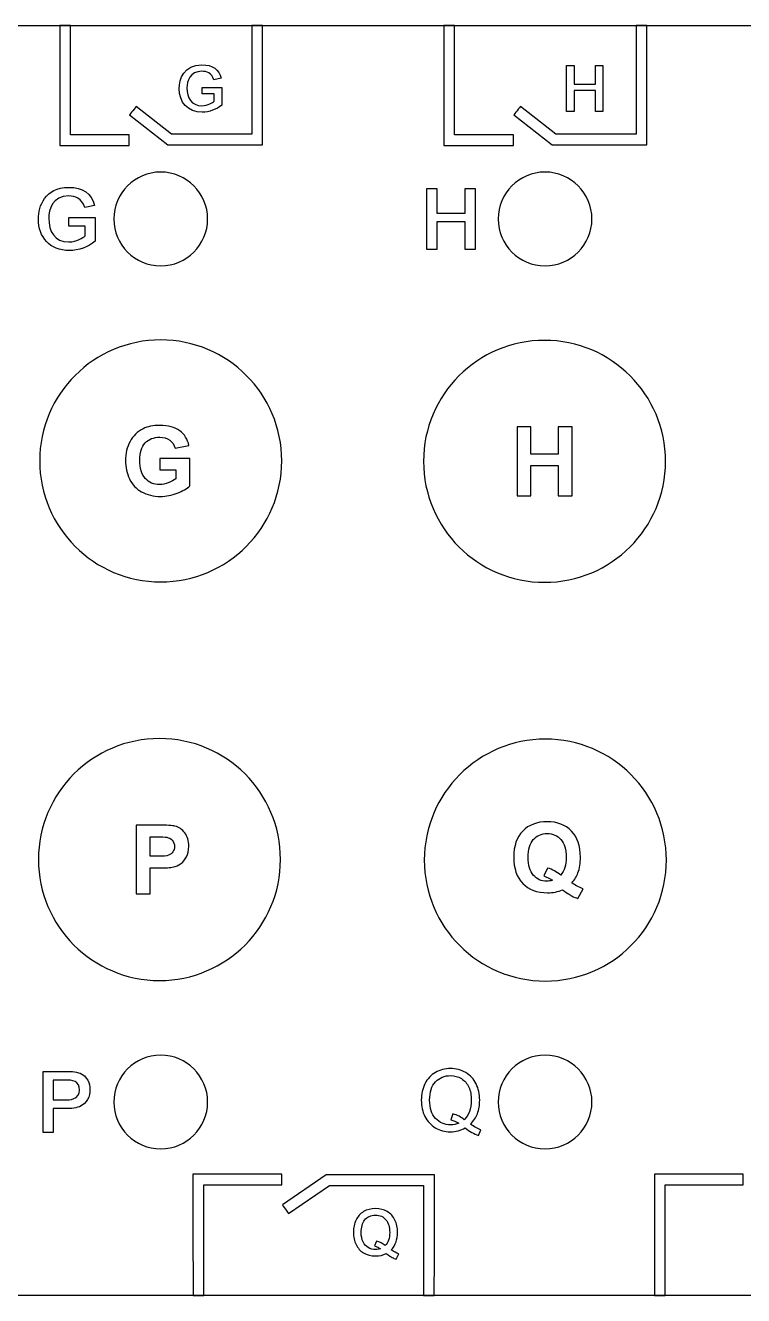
# Model space of a CAD drawing. Header units: millimetres. Extents: x 2151 to 5908, y -441 to 3322.
# Drawn here: x 3109.34 to 3133.07, y 3216.45 to 3258.45 of the extents above; entities that cross this region are included whole.
import ezdxf

# ---------------------------------------------------------------- set-up
doc = ezdxf.new("R2010")
doc.units = ezdxf.units.MM
doc.layers.add('Beschriftung', color=7, linetype='Continuous')
doc.layers.add('Gehäuse', color=7, linetype='Continuous')

# ---------------------------------------------------------------- blocks, each defined once
blk = doc.blocks.new('Gehäuse_12_TE1')
at = {"layer": 'Gehäuse'}
blk.add_lwpolyline([(2.5, 66.5), (213.5, 66.5), (213.5, 24.5), (2.5, 24.5)], close=True, dxfattribs=at)
blk = doc.blocks.new('AKS-2416.03')
at = {"layer": 'Beschriftung'}
for points, knots in [([(91.961, 66.5), (91.961, 66.5), (92.314, 66.5), (92.314, 66.5), (92.314, 66.5), (92.314, 66.5), (92.314, 62.8807), (92.314, 62.8807), (92.314, 62.8807), (92.314, 62.8807), (94.2601, 62.8807), (94.2601, 62.8807), (94.2601, 62.8807), (94.2601, 62.8807), (94.2601, 62.5279), (94.2601, 62.5279), (94.2601, 62.5279), (94.2601, 62.5279), (91.961, 62.5279), (91.961, 62.5279), (91.961, 62.5279), (91.961, 62.5279), (91.961, 66.5), (91.961, 66.5)], [0, 0, 0, 0, 0.1428571, 0.1428571, 0.1428571, 0.1428572, 0.2857143, 0.2857143, 0.2857143, 0.2857143, 0.4285714, 0.4285714, 0.4285714, 0.4285714, 0.5714286, 0.5714286, 0.5714286, 0.5714286, 0.7142857, 0.7142857, 0.7142857, 0.7142857, 1, 1, 1, 1]), ([(98.311, 66.5), (98.311, 66.5), (98.664, 66.5), (98.664, 66.5), (98.664, 66.5), (98.664, 66.5), (98.664, 62.5463), (98.664, 62.5463), (98.664, 62.5463), (98.664, 62.5463), (95.5363, 62.5463), (95.5363, 62.5463), (95.5363, 62.5463), (95.5363, 62.5463), (94.2689, 63.541), (94.2689, 63.541), (94.2689, 63.541), (94.2689, 63.541), (94.4867, 63.818), (94.4867, 63.818), (94.4867, 63.818), (94.4867, 63.818), (95.6575, 62.8991), (95.6575, 62.8991), (95.6575, 62.8991), (95.6575, 62.8991), (98.311, 62.8991), (98.311, 62.8991), (98.311, 62.8991), (98.311, 62.8991), (98.311, 66.5), (98.311, 66.5)], [0, 0, 0, 0, 0.1111111, 0.1111111, 0.1111111, 0.1111111, 0.2222222, 0.2222222, 0.2222222, 0.2222222, 0.3333333, 0.3333333, 0.3333333, 0.3333333, 0.4444444, 0.4444444, 0.4444444, 0.4444445, 0.5555556, 0.5555556, 0.5555556, 0.5555556, 0.6666667, 0.6666667, 0.6666667, 0.6666667, 0.7777778, 0.7777778, 0.7777778, 0.7777778, 1, 1, 1, 1]), ([(104.6602, 66.5), (104.6602, 66.5), (105.0132, 66.5), (105.0132, 66.5), (105.0132, 66.5), (105.0132, 66.5), (105.0132, 62.8807), (105.0132, 62.8807), (105.0132, 62.8807), (105.0132, 62.8807), (106.9593, 62.8807), (106.9593, 62.8807), (106.9593, 62.8807), (106.9593, 62.8807), (106.9593, 62.5279), (106.9593, 62.5279), (106.9593, 62.5279), (106.9593, 62.5279), (104.6602, 62.5279), (104.6602, 62.5279), (104.6602, 62.5279), (104.6602, 62.5279), (104.6602, 66.5), (104.6602, 66.5)], [0, 0, 0, 0, 0.1428571, 0.1428571, 0.1428571, 0.1428572, 0.2857143, 0.2857143, 0.2857143, 0.2857143, 0.4285714, 0.4285714, 0.4285714, 0.4285714, 0.5714286, 0.5714286, 0.5714286, 0.5714286, 0.7142857, 0.7142857, 0.7142857, 0.7142857, 1, 1, 1, 1]), ([(111.0102, 66.5), (111.0102, 66.5), (111.3632, 66.5), (111.3632, 66.5), (111.3632, 66.5), (111.3632, 66.5), (111.3632, 62.5463), (111.3632, 62.5463), (111.3632, 62.5463), (111.3632, 62.5463), (108.2355, 62.5463), (108.2355, 62.5463), (108.2355, 62.5463), (108.2355, 62.5463), (106.9681, 63.541), (106.9681, 63.541), (106.9681, 63.541), (106.9681, 63.541), (107.1859, 63.818), (107.1859, 63.818), (107.1859, 63.818), (107.1859, 63.818), (108.3567, 62.8991), (108.3567, 62.8991), (108.3567, 62.8991), (108.3567, 62.8991), (111.0102, 62.8991), (111.0102, 62.8991), (111.0102, 62.8991), (111.0102, 62.8991), (111.0102, 66.5), (111.0102, 66.5)], [0, 0, 0, 0, 0.1111111, 0.1111111, 0.1111111, 0.1111111, 0.2222222, 0.2222222, 0.2222222, 0.2222222, 0.3333333, 0.3333333, 0.3333333, 0.3333333, 0.4444444, 0.4444444, 0.4444444, 0.4444445, 0.5555556, 0.5555556, 0.5555556, 0.5555556, 0.6666667, 0.6666667, 0.6666667, 0.6666667, 0.7777778, 0.7777778, 0.7777778, 0.7777778, 1, 1, 1, 1]), ([(96.6653, 64.2323), (96.6653, 64.2323), (97.0654, 64.2323), (97.0654, 64.2323), (97.0654, 64.2323), (97.0654, 64.2323), (97.0654, 63.9931), (97.0654, 63.9931), (97.0654, 63.9931), (97.0209, 63.9465), (96.8579, 63.8449), (96.6611, 63.8449), (96.6611, 63.8449), (96.3034, 63.8449), (96.1637, 64.1074), (96.1637, 64.4355), (96.1637, 64.4355), (96.1637, 64.6451), (96.2547, 64.9837), (96.659, 64.9837), (96.659, 64.9837), (96.805, 64.9837), (96.9892, 64.9329), (97.0548, 64.698), (97.0548, 64.698), (97.0548, 64.698), (97.294, 64.7509), (97.294, 64.7509), (97.294, 64.7509), (97.2241, 65.0493), (97.0104, 65.1975), (96.659, 65.1975), (96.659, 65.1975), (96.0684, 65.1975), (95.9076, 64.7318), (95.9076, 64.4122), (95.9076, 64.4122), (95.9076, 63.9614), (96.1912, 63.6308), (96.6717, 63.6308), (96.6717, 63.6308), (96.9066, 63.6308), (97.1352, 63.7158), (97.3152, 63.8661), (97.3152, 63.8661), (97.3152, 63.8661), (97.3152, 64.4461), (97.3152, 64.4461), (97.3152, 64.4461), (97.3152, 64.4461), (96.6653, 64.4461), (96.6653, 64.4461), (96.6653, 64.4461), (96.6653, 64.4461), (96.6653, 64.2323), (96.6653, 64.2323)], [0, 0, 0, 0, 0.0666667, 0.0666667, 0.0666667, 0.0666667, 0.1333333, 0.1333333, 0.1333333, 0.1333333, 0.2, 0.2, 0.2, 0.2, 0.2666667, 0.2666667, 0.2666667, 0.2666667, 0.3333333, 0.3333333, 0.3333333, 0.3333333, 0.4, 0.4, 0.4, 0.4, 0.4666667, 0.4666667, 0.4666667, 0.4666667, 0.5333333, 0.5333333, 0.5333333, 0.5333333, 0.6, 0.6, 0.6, 0.6, 0.6666667, 0.6666667, 0.6666667, 0.6666667, 0.7333333, 0.7333333, 0.7333333, 0.7333333, 0.8, 0.8, 0.8, 0.8, 0.8666667, 0.8666667, 0.8666667, 0.8666667, 1, 1, 1, 1]), ([(108.7124, 63.6564), (108.7124, 63.6564), (108.9621, 63.6564), (108.9621, 63.6564), (108.9621, 63.6564), (108.9621, 63.6564), (108.9621, 64.3464), (108.9621, 64.3464), (108.9621, 64.3464), (108.9621, 64.3464), (109.6628, 64.3464), (109.6628, 64.3464), (109.6628, 64.3464), (109.6628, 64.3464), (109.6628, 63.6564), (109.6628, 63.6564), (109.6628, 63.6564), (109.6628, 63.6564), (109.9125, 63.6564), (109.9125, 63.6564), (109.9125, 63.6564), (109.9125, 63.6564), (109.9125, 65.1719), (109.9125, 65.1719), (109.9125, 65.1719), (109.9125, 65.1719), (109.6628, 65.1719), (109.6628, 65.1719), (109.6628, 65.1719), (109.6628, 65.1719), (109.6628, 64.5602), (109.6628, 64.5602), (109.6628, 64.5602), (109.6628, 64.5602), (108.9621, 64.5602), (108.9621, 64.5602), (108.9621, 64.5602), (108.9621, 64.5602), (108.9621, 65.1719), (108.9621, 65.1719), (108.9621, 65.1719), (108.9621, 65.1719), (108.7124, 65.1719), (108.7124, 65.1719), (108.7124, 65.1719), (108.7124, 65.1719), (108.7124, 63.6564), (108.7124, 63.6564)], [0, 0, 0, 0, 0.0769231, 0.0769231, 0.0769231, 0.0769231, 0.1538462, 0.1538462, 0.1538462, 0.1538462, 0.2307692, 0.2307692, 0.2307692, 0.2307692, 0.3076923, 0.3076923, 0.3076923, 0.3076923, 0.3846154, 0.3846154, 0.3846154, 0.3846154, 0.4615385, 0.4615385, 0.4615385, 0.4615385, 0.5384615, 0.5384615, 0.5384615, 0.5384615, 0.6153846, 0.6153846, 0.6153846, 0.6153846, 0.6923077, 0.6923077, 0.6923077, 0.6923077, 0.7692308, 0.7692308, 0.7692308, 0.7692308, 0.8461538, 0.8461538, 0.8461538, 0.8461539, 1, 1, 1, 1]), ([(95.299, 61.6505), (96.1548, 61.6505), (96.849, 60.9564), (96.849, 60.1005), (96.849, 60.1005), (96.849, 59.2446), (96.1548, 58.5505), (95.299, 58.5505), (95.299, 58.5505), (94.4432, 58.5505), (93.749, 59.2446), (93.749, 60.1005), (93.749, 60.1005), (93.749, 60.9564), (94.4432, 61.6505), (95.299, 61.6505)], [0, 0, 0, 0, 0.2, 0.2, 0.2, 0.2, 0.4, 0.4, 0.4, 0.4, 0.6, 0.6, 0.6, 0.6, 1, 1, 1, 1]), ([(108, 61.6505), (108.8558, 61.6505), (109.55, 60.9564), (109.55, 60.1005), (109.55, 60.1005), (109.55, 59.2446), (108.8558, 58.5505), (108, 58.5505), (108, 58.5505), (107.1442, 58.5505), (106.45, 59.2446), (106.45, 60.1005), (106.45, 60.1005), (106.45, 60.9564), (107.1442, 61.6505), (108, 61.6505)], [0, 0, 0, 0, 0.2, 0.2, 0.2, 0.2, 0.4, 0.4, 0.4, 0.4, 0.6, 0.6, 0.6, 0.6, 1, 1, 1, 1]), ([(92.267, 59.858), (92.267, 59.858), (92.8004, 59.858), (92.8004, 59.858), (92.8004, 59.858), (92.8004, 59.858), (92.8004, 59.5391), (92.8004, 59.5391), (92.8004, 59.5391), (92.7411, 59.477), (92.5238, 59.3415), (92.2613, 59.3415), (92.2613, 59.3415), (91.7844, 59.3415), (91.5981, 59.6915), (91.5981, 60.1289), (91.5981, 60.1289), (91.5981, 60.4083), (91.7195, 60.8599), (92.2585, 60.8599), (92.2585, 60.8599), (92.4532, 60.8599), (92.6988, 60.7922), (92.7863, 60.4789), (92.7863, 60.4789), (92.7863, 60.4789), (93.1052, 60.5494), (93.1052, 60.5494), (93.1052, 60.5494), (93.012, 60.9474), (92.727, 61.1449), (92.2585, 61.1449), (92.2585, 61.1449), (91.4711, 61.1449), (91.2566, 60.524), (91.2566, 60.0979), (91.2566, 60.0979), (91.2566, 59.4968), (91.6348, 59.056), (92.2754, 59.056), (92.2754, 59.056), (92.5887, 59.056), (92.8935, 59.1694), (93.1334, 59.3698), (93.1334, 59.3698), (93.1334, 59.3698), (93.1334, 60.1431), (93.1334, 60.1431), (93.1334, 60.1431), (93.1334, 60.1431), (92.267, 60.1431), (92.267, 60.1431), (92.267, 60.1431), (92.267, 60.1431), (92.267, 59.858), (92.267, 59.858)], [0, 0, 0, 0, 0.0666667, 0.0666667, 0.0666667, 0.0666667, 0.1333333, 0.1333333, 0.1333333, 0.1333333, 0.2, 0.2, 0.2, 0.2, 0.2666667, 0.2666667, 0.2666667, 0.2666667, 0.3333333, 0.3333333, 0.3333333, 0.3333333, 0.4, 0.4, 0.4, 0.4, 0.4666667, 0.4666667, 0.4666667, 0.4666667, 0.5333333, 0.5333333, 0.5333333, 0.5333333, 0.6, 0.6, 0.6, 0.6, 0.6666667, 0.6666667, 0.6666667, 0.6666667, 0.7333333, 0.7333333, 0.7333333, 0.7333333, 0.8, 0.8, 0.8, 0.8, 0.8666667, 0.8666667, 0.8666667, 0.8666667, 1, 1, 1, 1]), ([(104.0949, 59.0901), (104.0949, 59.0901), (104.4279, 59.0901), (104.4279, 59.0901), (104.4279, 59.0901), (104.4279, 59.0901), (104.4279, 60.0101), (104.4279, 60.0101), (104.4279, 60.0101), (104.4279, 60.0101), (105.3621, 60.0101), (105.3621, 60.0101), (105.3621, 60.0101), (105.3621, 60.0101), (105.3621, 59.0901), (105.3621, 59.0901), (105.3621, 59.0901), (105.3621, 59.0901), (105.6951, 59.0901), (105.6951, 59.0901), (105.6951, 59.0901), (105.6951, 59.0901), (105.6951, 61.1108), (105.6951, 61.1108), (105.6951, 61.1108), (105.6951, 61.1108), (105.3621, 61.1108), (105.3621, 61.1108), (105.3621, 61.1108), (105.3621, 61.1108), (105.3621, 60.2951), (105.3621, 60.2951), (105.3621, 60.2951), (105.3621, 60.2951), (104.4279, 60.2951), (104.4279, 60.2951), (104.4279, 60.2951), (104.4279, 60.2951), (104.4279, 61.1108), (104.4279, 61.1108), (104.4279, 61.1108), (104.4279, 61.1108), (104.0949, 61.1108), (104.0949, 61.1108), (104.0949, 61.1108), (104.0949, 61.1108), (104.0949, 59.0901), (104.0949, 59.0901)], [0, 0, 0, 0, 0.0769231, 0.0769231, 0.0769231, 0.0769231, 0.1538462, 0.1538462, 0.1538462, 0.1538462, 0.2307692, 0.2307692, 0.2307692, 0.2307692, 0.3076923, 0.3076923, 0.3076923, 0.3076923, 0.3846154, 0.3846154, 0.3846154, 0.3846154, 0.4615385, 0.4615385, 0.4615385, 0.4615385, 0.5384615, 0.5384615, 0.5384615, 0.5384615, 0.6153846, 0.6153846, 0.6153846, 0.6153846, 0.6923077, 0.6923077, 0.6923077, 0.6923077, 0.7692308, 0.7692308, 0.7692308, 0.7692308, 0.8461538, 0.8461538, 0.8461538, 0.8461539, 1, 1, 1, 1]), ([(95.2989, 56.1006), (97.5078, 56.1006), (99.299, 54.3093), (99.299, 52.1007), (99.299, 52.1007), (99.299, 49.8919), (97.5078, 48.1006), (95.2989, 48.1006), (95.2989, 48.1006), (93.0902, 48.1006), (91.299, 49.8919), (91.299, 52.1007), (91.299, 52.1007), (91.299, 54.3093), (93.0902, 56.1006), (95.2989, 56.1006)], [0, 0, 0, 0, 0.2, 0.2, 0.2, 0.2, 0.4, 0.4, 0.4, 0.4, 0.6, 0.6, 0.6, 0.6, 1, 1, 1, 1]), ([(107.9843, 56.0854), (110.1932, 56.0854), (111.9844, 54.2941), (111.9844, 52.0855), (111.9844, 52.0855), (111.9844, 49.8767), (110.1932, 48.0854), (107.9843, 48.0854), (107.9843, 48.0854), (105.7756, 48.0854), (103.9844, 49.8767), (103.9844, 52.0855), (103.9844, 52.0855), (103.9844, 54.2941), (105.7756, 56.0854), (107.9843, 56.0854)], [0, 0, 0, 0, 0.2, 0.2, 0.2, 0.2, 0.4, 0.4, 0.4, 0.4, 0.6, 0.6, 0.6, 0.6, 1, 1, 1, 1]), ([(95.2724, 51.7998), (95.2724, 51.7998), (95.2724, 52.1829), (95.2724, 52.1829), (95.2724, 52.1829), (95.2724, 52.1829), (96.2614, 52.1829), (96.2614, 52.1829), (96.2614, 52.1829), (96.2614, 52.1829), (96.2614, 51.2775), (96.2614, 51.2775), (96.2614, 51.2775), (96.1651, 51.1843), (96.026, 51.1023), (95.8434, 51.0314), (95.8434, 51.0314), (95.6608, 50.961), (95.4762, 50.9256), (95.2894, 50.9256), (95.2894, 50.9256), (95.0518, 50.9256), (94.8443, 50.9753), (94.6676, 51.0748), (94.6676, 51.0748), (94.4908, 51.1748), (94.358, 51.3172), (94.2691, 51.5029), (94.2691, 51.5029), (94.1802, 51.6886), (94.1358, 51.8902), (94.1358, 52.1083), (94.1358, 52.1083), (94.1358, 52.3448), (94.1855, 52.5554), (94.2845, 52.7396), (94.2845, 52.7396), (94.384, 52.9232), (94.5289, 53.0645), (94.7205, 53.1624), (94.7205, 53.1624), (94.866, 53.238), (95.0475, 53.2756), (95.2645, 53.2756), (95.2645, 53.2756), (95.5465, 53.2756), (95.7672, 53.2163), (95.9254, 53.0983), (95.9254, 53.0983), (96.0842, 52.9798), (96.1863, 52.8163), (96.2318, 52.6073), (96.2318, 52.6073), (96.2318, 52.6073), (95.7762, 52.5221), (95.7762, 52.5221), (95.7762, 52.5221), (95.7439, 52.6337), (95.6836, 52.7221), (95.5952, 52.7867), (95.5952, 52.7867), (95.5068, 52.8512), (95.3968, 52.8835), (95.2645, 52.8835), (95.2645, 52.8835), (95.0639, 52.8835), (94.9047, 52.82), (94.7861, 52.693), (94.7861, 52.693), (94.6676, 52.5655), (94.6088, 52.3771), (94.6088, 52.1268), (94.6088, 52.1268), (94.6088, 51.8574), (94.6686, 51.6548), (94.7888, 51.5198), (94.7888, 51.5198), (94.9084, 51.3849), (95.0655, 51.3177), (95.2597, 51.3177), (95.2597, 51.3177), (95.356, 51.3177), (95.4523, 51.3367), (95.5492, 51.3743), (95.5492, 51.3743), (95.6455, 51.4119), (95.7286, 51.4579), (95.7979, 51.5114), (95.7979, 51.5114), (95.7979, 51.5114), (95.7979, 51.7998), (95.7979, 51.7998), (95.7979, 51.7998), (95.7979, 51.7998), (95.2724, 51.7998), (95.2724, 51.7998)], [0, 0, 0, 0, 0.04, 0.04, 0.04, 0.04, 0.08, 0.08, 0.08, 0.08, 0.12, 0.12, 0.12, 0.12, 0.16, 0.16, 0.16, 0.16, 0.2, 0.2, 0.2, 0.2, 0.24, 0.24, 0.24, 0.24, 0.28, 0.28, 0.28, 0.28, 0.32, 0.32, 0.32, 0.32, 0.36, 0.36, 0.36, 0.36, 0.4, 0.4, 0.4, 0.4, 0.44, 0.44, 0.44, 0.44, 0.48, 0.48, 0.48, 0.48, 0.52, 0.52, 0.52, 0.52, 0.56, 0.56, 0.56, 0.56, 0.6, 0.6, 0.6, 0.6, 0.64, 0.64, 0.64, 0.64, 0.68, 0.68, 0.68, 0.68, 0.72, 0.72, 0.72, 0.72, 0.76, 0.76, 0.76, 0.76, 0.8, 0.8, 0.8, 0.8, 0.84, 0.84, 0.84, 0.84, 0.88, 0.88, 0.88, 0.88, 0.92, 0.92, 0.92, 0.92, 1, 1, 1, 1]), ([(107.0758, 50.949), (107.0758, 50.949), (107.0758, 53.2218), (107.0758, 53.2218), (107.0758, 53.2218), (107.0758, 53.2218), (107.5351, 53.2218), (107.5351, 53.2218), (107.5351, 53.2218), (107.5351, 53.2218), (107.5351, 52.3275), (107.5351, 52.3275), (107.5351, 52.3275), (107.5351, 52.3275), (108.4342, 52.3275), (108.4342, 52.3275), (108.4342, 52.3275), (108.4342, 52.3275), (108.4342, 53.2218), (108.4342, 53.2218), (108.4342, 53.2218), (108.4342, 53.2218), (108.893, 53.2218), (108.893, 53.2218), (108.893, 53.2218), (108.893, 53.2218), (108.893, 50.949), (108.893, 50.949), (108.893, 50.949), (108.893, 50.949), (108.4342, 50.949), (108.4342, 50.949), (108.4342, 50.949), (108.4342, 50.949), (108.4342, 51.9428), (108.4342, 51.9428), (108.4342, 51.9428), (108.4342, 51.9428), (107.5351, 51.9428), (107.5351, 51.9428), (107.5351, 51.9428), (107.5351, 51.9428), (107.5351, 50.949), (107.5351, 50.949), (107.5351, 50.949), (107.5351, 50.949), (107.0758, 50.949), (107.0758, 50.949)], [0, 0, 0, 0, 0.0769231, 0.0769231, 0.0769231, 0.0769231, 0.1538462, 0.1538462, 0.1538462, 0.1538462, 0.2307692, 0.2307692, 0.2307692, 0.2307692, 0.3076923, 0.3076923, 0.3076923, 0.3076923, 0.3846154, 0.3846154, 0.3846154, 0.3846154, 0.4615385, 0.4615385, 0.4615385, 0.4615385, 0.5384615, 0.5384615, 0.5384615, 0.5384615, 0.6153846, 0.6153846, 0.6153846, 0.6153846, 0.6923077, 0.6923077, 0.6923077, 0.6923077, 0.7692308, 0.7692308, 0.7692308, 0.7692308, 0.8461538, 0.8461538, 0.8461538, 0.8461539, 1, 1, 1, 1]), ([(95.2567, 34.9193), (93.0478, 34.9193), (91.2566, 36.7106), (91.2566, 38.9192), (91.2566, 38.9192), (91.2566, 41.128), (93.0478, 42.9193), (95.2567, 42.9193), (95.2567, 42.9193), (97.4654, 42.9193), (99.2566, 41.128), (99.2566, 38.9192), (99.2566, 38.9192), (99.2566, 36.7106), (97.4654, 34.9193), (95.2567, 34.9193)], [0, 0, 0, 0, 0.2, 0.2, 0.2, 0.2, 0.4, 0.4, 0.4, 0.4, 0.6, 0.6, 0.6, 0.6, 1, 1, 1, 1]), ([(108.0107, 34.9005), (105.8018, 34.9005), (104.0106, 36.6918), (104.0106, 38.9004), (104.0106, 38.9004), (104.0106, 41.1092), (105.8018, 42.9005), (108.0107, 42.9005), (108.0107, 42.9005), (110.2194, 42.9005), (112.0106, 41.1092), (112.0106, 38.9004), (112.0106, 38.9004), (112.0106, 36.6918), (110.2194, 34.9005), (108.0107, 34.9005)], [0, 0, 0, 0, 0.2, 0.2, 0.2, 0.2, 0.4, 0.4, 0.4, 0.4, 0.6, 0.6, 0.6, 0.6, 1, 1, 1, 1]), ([(94.4857, 37.7829), (94.4857, 37.7829), (94.4857, 40.0557), (94.4857, 40.0557), (94.4857, 40.0557), (94.4857, 40.0557), (95.2218, 40.0557), (95.2218, 40.0557), (95.2218, 40.0557), (95.5007, 40.0557), (95.6827, 40.044), (95.7674, 40.0213), (95.7674, 40.0213), (95.8976, 39.9874), (96.0071, 39.9133), (96.0949, 39.799), (96.0949, 39.799), (96.1828, 39.6847), (96.2267, 39.5371), (96.2267, 39.3566), (96.2267, 39.3566), (96.2267, 39.2169), (96.2013, 39.0995), (96.1505, 39.0047), (96.1505, 39.0047), (96.0997, 38.9095), (96.0357, 38.8349), (95.9574, 38.7804), (95.9574, 38.7804), (95.8796, 38.7264), (95.8002, 38.6904), (95.7198, 38.673), (95.7198, 38.673), (95.6102, 38.6513), (95.4515, 38.6402), (95.2435, 38.6402), (95.2435, 38.6402), (95.2435, 38.6402), (94.9445, 38.6402), (94.9445, 38.6402), (94.9445, 38.6402), (94.9445, 38.6402), (94.9445, 37.7829), (94.9445, 37.7829), (94.9445, 37.7829), (94.9445, 37.7829), (94.4857, 37.7829), (94.4857, 37.7829)], [0, 0, 0, 0, 0.0769231, 0.0769231, 0.0769231, 0.0769231, 0.1538462, 0.1538462, 0.1538462, 0.1538462, 0.2307692, 0.2307692, 0.2307692, 0.2307692, 0.3076923, 0.3076923, 0.3076923, 0.3076923, 0.3846154, 0.3846154, 0.3846154, 0.3846154, 0.4615385, 0.4615385, 0.4615385, 0.4615385, 0.5384615, 0.5384615, 0.5384615, 0.5384615, 0.6153846, 0.6153846, 0.6153846, 0.6153846, 0.6923077, 0.6923077, 0.6923077, 0.6923077, 0.7692308, 0.7692308, 0.7692308, 0.7692308, 0.8461538, 0.8461538, 0.8461538, 0.8461539, 1, 1, 1, 1]), ([(108.8883, 38.1472), (109.0005, 38.0668), (109.1232, 38.0022), (109.2555, 37.9551), (109.2555, 37.9551), (109.2555, 37.9551), (109.0867, 37.6307), (109.0867, 37.6307), (109.0867, 37.6307), (109.0174, 37.6514), (108.9497, 37.6799), (108.8835, 37.7159), (108.8835, 37.7159), (108.8687, 37.7233), (108.7671, 37.7905), (108.5782, 37.9175), (108.5782, 37.9175), (108.429, 37.8524), (108.2644, 37.8202), (108.0834, 37.8202), (108.0834, 37.8202), (107.7342, 37.8202), (107.4606, 37.9228), (107.2627, 38.1287), (107.2627, 38.1287), (107.0648, 38.334), (106.9658, 38.6229), (106.9658, 38.9949), (106.9658, 38.9949), (106.9658, 39.3664), (107.0648, 39.6548), (107.2632, 39.8612), (107.2632, 39.8612), (107.4616, 40.067), (107.731, 40.1702), (108.0712, 40.1702), (108.0712, 40.1702), (108.4078, 40.1702), (108.675, 40.067), (108.8724, 39.8612), (108.8724, 39.8612), (109.0698, 39.6548), (109.1687, 39.3664), (109.1687, 38.9949), (109.1687, 38.9949), (109.1687, 38.7986), (109.1412, 38.6261), (109.0867, 38.4774), (109.0867, 38.4774), (109.0449, 38.3636), (108.9788, 38.2536), (108.8883, 38.1472)], [0, 0, 0, 0, 0.0714286, 0.0714286, 0.0714286, 0.0714286, 0.1428571, 0.1428571, 0.1428571, 0.1428572, 0.2142857, 0.2142857, 0.2142857, 0.2142857, 0.2857143, 0.2857143, 0.2857143, 0.2857143, 0.3571429, 0.3571429, 0.3571429, 0.3571429, 0.4285714, 0.4285714, 0.4285714, 0.4285714, 0.5, 0.5, 0.5, 0.5, 0.5714286, 0.5714286, 0.5714286, 0.5714286, 0.6428571, 0.6428571, 0.6428571, 0.6428572, 0.7142857, 0.7142857, 0.7142857, 0.7142857, 0.7857143, 0.7857143, 0.7857143, 0.7857143, 0.8571429, 0.8571429, 0.8571429, 0.8571429, 1, 1, 1, 1]), ([(94.9445, 39.671), (94.9445, 39.671), (94.9445, 39.0264), (94.9445, 39.0264), (94.9445, 39.0264), (94.9445, 39.0264), (95.1954, 39.0264), (95.1954, 39.0264), (95.1954, 39.0264), (95.3763, 39.0264), (95.4975, 39.0381), (95.5584, 39.0619), (95.5584, 39.0619), (95.6192, 39.0857), (95.6668, 39.1228), (95.7018, 39.1736), (95.7018, 39.1736), (95.7362, 39.2244), (95.7536, 39.2831), (95.7536, 39.3503), (95.7536, 39.3503), (95.7536, 39.4328), (95.7293, 39.5011), (95.6806, 39.5551), (95.6806, 39.5551), (95.6325, 39.6085), (95.5705, 39.6424), (95.4965, 39.6556), (95.4965, 39.6556), (95.4414, 39.6662), (95.3314, 39.671), (95.1663, 39.671), (95.1663, 39.671), (95.1663, 39.671), (94.9445, 39.671), (94.9445, 39.671)], [0, 0, 0, 0, 0.1, 0.1, 0.1, 0.1, 0.2, 0.2, 0.2, 0.2, 0.3, 0.3, 0.3, 0.3, 0.4, 0.4, 0.4, 0.4, 0.5, 0.5, 0.5, 0.5, 0.6, 0.6, 0.6, 0.6, 0.7, 0.7, 0.7, 0.7, 0.8, 0.8, 0.8, 0.8, 1, 1, 1, 1]), ([(108.5189, 38.406), (108.5782, 38.4753), (108.6221, 38.5589), (108.6517, 38.6573), (108.6517, 38.6573), (108.6808, 38.7552), (108.6957, 38.8679), (108.6957, 38.9949), (108.6957, 38.9949), (108.6957, 39.2579), (108.638, 39.4537), (108.5221, 39.5834), (108.5221, 39.5834), (108.4062, 39.713), (108.2549, 39.7781), (108.0681, 39.7781), (108.0681, 39.7781), (107.8807, 39.7781), (107.7294, 39.713), (107.613, 39.5828), (107.613, 39.5828), (107.4966, 39.4527), (107.4384, 39.2569), (107.4384, 38.9949), (107.4384, 38.9949), (107.4384, 38.7298), (107.4966, 38.5308), (107.613, 38.3991), (107.613, 38.3991), (107.7294, 38.2673), (107.876, 38.2012), (108.0538, 38.2012), (108.0538, 38.2012), (108.1199, 38.2012), (108.1829, 38.2123), (108.2416, 38.234), (108.2416, 38.234), (108.1485, 38.2948), (108.0538, 38.3425), (107.958, 38.3769), (107.958, 38.3769), (107.958, 38.3769), (108.0866, 38.6388), (108.0866, 38.6388), (108.0866, 38.6388), (108.2374, 38.5869), (108.3819, 38.5097), (108.5189, 38.406)], [0, 0, 0, 0, 0.0769231, 0.0769231, 0.0769231, 0.0769231, 0.1538462, 0.1538462, 0.1538462, 0.1538462, 0.2307692, 0.2307692, 0.2307692, 0.2307692, 0.3076923, 0.3076923, 0.3076923, 0.3076923, 0.3846154, 0.3846154, 0.3846154, 0.3846154, 0.4615385, 0.4615385, 0.4615385, 0.4615385, 0.5384615, 0.5384615, 0.5384615, 0.5384615, 0.6153846, 0.6153846, 0.6153846, 0.6153846, 0.6923077, 0.6923077, 0.6923077, 0.6923077, 0.7692308, 0.7692308, 0.7692308, 0.7692308, 0.8461538, 0.8461538, 0.8461538, 0.8461539, 1, 1, 1, 1]), ([(95.299, 29.3505), (94.4432, 29.3505), (93.749, 30.0446), (93.749, 30.9005), (93.749, 30.9005), (93.749, 31.7564), (94.4432, 32.4505), (95.299, 32.4505), (95.299, 32.4505), (96.1548, 32.4505), (96.849, 31.7564), (96.849, 30.9005), (96.849, 30.9005), (96.849, 30.0446), (96.1548, 29.3505), (95.299, 29.3505)], [0, 0, 0, 0, 0.2, 0.2, 0.2, 0.2, 0.4, 0.4, 0.4, 0.4, 0.6, 0.6, 0.6, 0.6, 1, 1, 1, 1]), ([(108, 29.3505), (107.1442, 29.3505), (106.45, 30.0446), (106.45, 30.9005), (106.45, 30.9005), (106.45, 31.7564), (107.1442, 32.4505), (108, 32.4505), (108, 32.4505), (108.8558, 32.4505), (109.55, 31.7564), (109.55, 30.9005), (109.55, 30.9005), (109.55, 30.0446), (108.8558, 29.3505), (108, 29.3505)], [0, 0, 0, 0, 0.2, 0.2, 0.2, 0.2, 0.4, 0.4, 0.4, 0.4, 0.6, 0.6, 0.6, 0.6, 1, 1, 1, 1]), ([(105.5351, 30.1682), (105.6597, 30.0826), (105.7745, 30.0205), (105.8799, 29.981), (105.8799, 29.981), (105.8799, 29.981), (105.8004, 29.7948), (105.8004, 29.7948), (105.8004, 29.7948), (105.655, 29.847), (105.5101, 29.9293), (105.3657, 30.0422), (105.3657, 30.0422), (105.2162, 29.9589), (105.0511, 29.9175), (104.8704, 29.9175), (104.8704, 29.9175), (104.6879, 29.9175), (104.5224, 29.9617), (104.3737, 30.0497), (104.3737, 30.0497), (104.2251, 30.1377), (104.1108, 30.2618), (104.0304, 30.4213), (104.0304, 30.4213), (103.9499, 30.5812), (103.91, 30.7609), (103.91, 30.9613), (103.91, 30.9613), (103.91, 31.1602), (103.9504, 31.3413), (104.0313, 31.505), (104.0313, 31.505), (104.1117, 31.6682), (104.227, 31.7924), (104.3761, 31.878), (104.3761, 31.878), (104.5252, 31.9632), (104.6922, 32.006), (104.8766, 32.006), (104.8766, 32.006), (105.0628, 32.006), (105.2307, 31.9617), (105.3803, 31.8733), (105.3803, 31.8733), (105.5299, 31.7844), (105.6442, 31.6607), (105.7227, 31.5013), (105.7227, 31.5013), (105.8013, 31.3423), (105.8403, 31.1626), (105.8403, 30.9627), (105.8403, 30.9627), (105.8403, 30.7962), (105.8149, 30.6471), (105.7641, 30.5144), (105.7641, 30.5144), (105.7138, 30.3818), (105.6371, 30.2665), (105.5351, 30.1682)], [0, 0, 0, 0, 0.0625, 0.0625, 0.0625, 0.0625, 0.125, 0.125, 0.125, 0.125, 0.1875, 0.1875, 0.1875, 0.1875, 0.25, 0.25, 0.25, 0.25, 0.3125, 0.3125, 0.3125, 0.3125, 0.375, 0.375, 0.375, 0.375, 0.4375, 0.4375, 0.4375, 0.4375, 0.5, 0.5, 0.5, 0.5, 0.5625, 0.5625, 0.5625, 0.5625, 0.625, 0.625, 0.625, 0.625, 0.6875, 0.6875, 0.6875, 0.6875, 0.75, 0.75, 0.75, 0.75, 0.8125, 0.8125, 0.8125, 0.8125, 0.875, 0.875, 0.875, 0.875, 1, 1, 1, 1]), ([(91.4161, 29.89), (91.4161, 29.89), (91.7491, 29.89), (91.7491, 29.89), (91.7491, 29.89), (91.7491, 29.89), (91.7491, 30.683), (91.7491, 30.683), (91.7491, 30.683), (91.7491, 30.683), (92.1499, 30.683), (92.1499, 30.683), (92.1499, 30.683), (92.2345, 30.683), (92.4631, 30.6858), (92.6099, 30.7451), (92.6099, 30.7451), (92.8723, 30.8523), (92.9598, 31.095), (92.9598, 31.3067), (92.9598, 31.3067), (92.9598, 31.3998), (92.9429, 31.6792), (92.6917, 31.8232), (92.6917, 31.8232), (92.5506, 31.905), (92.3756, 31.9107), (92.1273, 31.9107), (92.1273, 31.9107), (92.1273, 31.9107), (91.4161, 31.9107), (91.4161, 31.9107), (91.4161, 31.9107), (91.4161, 31.9107), (91.4161, 29.89), (91.4161, 29.89)], [0, 0, 0, 0, 0.1, 0.1, 0.1, 0.1, 0.2, 0.2, 0.2, 0.2, 0.3, 0.3, 0.3, 0.3, 0.4, 0.4, 0.4, 0.4, 0.5, 0.5, 0.5, 0.5, 0.6, 0.6, 0.6, 0.6, 0.7, 0.7, 0.7, 0.7, 0.8, 0.8, 0.8, 0.8, 1, 1, 1, 1]), ([(91.7491, 31.6256), (91.7491, 31.6256), (92.116, 31.6256), (92.116, 31.6256), (92.116, 31.6256), (92.2853, 31.6256), (92.3728, 31.6256), (92.4688, 31.5776), (92.4688, 31.5776), (92.5619, 31.5297), (92.6155, 31.4168), (92.6155, 31.3039), (92.6155, 31.3039), (92.6155, 30.9737), (92.2853, 30.9681), (92.1301, 30.9681), (92.1301, 30.9681), (92.1301, 30.9681), (91.7491, 30.9681), (91.7491, 30.9681), (91.7491, 30.9681), (91.7491, 30.9681), (91.7491, 31.6256), (91.7491, 31.6256)], [0, 0, 0, 0, 0.1428571, 0.1428571, 0.1428571, 0.1428572, 0.2857143, 0.2857143, 0.2857143, 0.2857143, 0.4285714, 0.4285714, 0.4285714, 0.4285714, 0.5714286, 0.5714286, 0.5714286, 0.5714286, 0.7142857, 0.7142857, 0.7142857, 0.7142857, 1, 1, 1, 1]), ([(104.9481, 30.5097), (105.1019, 30.4665), (105.2289, 30.402), (105.3286, 30.3169), (105.3286, 30.3169), (105.4852, 30.4599), (105.5638, 30.6748), (105.5638, 30.9617), (105.5638, 30.9617), (105.5638, 31.125), (105.536, 31.2675), (105.4805, 31.3893), (105.4805, 31.3893), (105.425, 31.5116), (105.3441, 31.6061), (105.2373, 31.6734), (105.2373, 31.6734), (105.1306, 31.7407), (105.0106, 31.7745), (104.878, 31.7745), (104.878, 31.7745), (104.679, 31.7745), (104.5139, 31.7063), (104.3831, 31.5704), (104.3831, 31.5704), (104.2519, 31.434), (104.1865, 31.2308), (104.1865, 30.9603), (104.1865, 30.9603), (104.1865, 30.6983), (104.2514, 30.497), (104.3808, 30.3564), (104.3808, 30.3564), (104.5106, 30.2162), (104.6762, 30.1461), (104.878, 30.1461), (104.878, 30.1461), (104.973, 30.1461), (105.0628, 30.164), (105.1475, 30.1998), (105.1475, 30.1998), (105.0638, 30.2538), (104.9758, 30.2924), (104.8836, 30.3155), (104.8836, 30.3155), (104.8836, 30.3155), (104.9481, 30.5097), (104.9481, 30.5097)], [0, 0, 0, 0, 0.0769231, 0.0769231, 0.0769231, 0.0769231, 0.1538462, 0.1538462, 0.1538462, 0.1538462, 0.2307692, 0.2307692, 0.2307692, 0.2307692, 0.3076923, 0.3076923, 0.3076923, 0.3076923, 0.3846154, 0.3846154, 0.3846154, 0.3846154, 0.4615385, 0.4615385, 0.4615385, 0.4615385, 0.5384615, 0.5384615, 0.5384615, 0.5384615, 0.6153846, 0.6153846, 0.6153846, 0.6153846, 0.6923077, 0.6923077, 0.6923077, 0.6923077, 0.7692308, 0.7692308, 0.7692308, 0.7692308, 0.8461538, 0.8461538, 0.8461538, 0.8461539, 1, 1, 1, 1]), ([(96.7192, 24.5), (96.7192, 24.5), (96.366, 24.5), (96.366, 24.5), (96.366, 24.5), (96.3654, 25.8382), (96.3639, 27.1775), (96.3639, 28.5125), (96.3639, 28.5125), (96.3639, 28.5125), (99.3019, 28.5125), (99.3019, 28.5125), (99.3019, 28.5125), (99.3019, 28.5125), (99.3019, 28.1597), (99.3019, 28.1597), (99.3019, 28.1597), (99.3019, 28.1597), (96.7192, 28.1597), (96.7192, 28.1597), (96.7192, 28.1597), (96.7192, 28.1597), (96.7192, 24.5), (96.7192, 24.5)], [0, 0, 0, 0, 0.1428571, 0.1428571, 0.1428571, 0.1428572, 0.2857143, 0.2857143, 0.2857143, 0.2857143, 0.4285714, 0.4285714, 0.4285714, 0.4285714, 0.5714286, 0.5714286, 0.5714286, 0.5714286, 0.7142857, 0.7142857, 0.7142857, 0.7142857, 1, 1, 1, 1]), ([(104.3401, 24.5), (104.3401, 24.5), (103.9864, 24.5), (103.9864, 24.5), (103.9864, 24.5), (103.9864, 24.5), (103.9864, 28.1413), (103.9864, 28.1413), (103.9864, 28.1413), (103.9864, 28.1413), (100.8742, 28.1413), (100.8742, 28.1413), (100.8742, 28.1413), (100.8742, 28.1413), (99.5177, 27.2155), (99.5177, 27.2155), (99.5177, 27.2155), (99.5177, 27.2155), (99.3193, 27.5063), (99.3193, 27.5063), (99.3193, 27.5063), (99.3193, 27.5063), (100.7667, 28.4941), (100.7667, 28.4941), (100.7667, 28.4941), (100.7667, 28.4941), (104.3473, 28.4941), (104.3473, 28.4941), (104.3473, 28.4941), (104.3473, 27.1712), (104.3421, 25.8338), (104.3401, 24.5)], [0, 0, 0, 0, 0.1111111, 0.1111111, 0.1111111, 0.1111111, 0.2222222, 0.2222222, 0.2222222, 0.2222222, 0.3333333, 0.3333333, 0.3333333, 0.3333333, 0.4444444, 0.4444444, 0.4444444, 0.4444445, 0.5555556, 0.5555556, 0.5555556, 0.5555556, 0.6666667, 0.6666667, 0.6666667, 0.6666667, 0.7777778, 0.7777778, 0.7777778, 0.7777778, 1, 1, 1, 1]), ([(111.9703, 24.5), (111.9703, 24.5), (111.6171, 24.5), (111.6171, 24.5), (111.6171, 24.5), (111.6165, 25.8382), (111.615, 27.1775), (111.615, 28.5125), (111.615, 28.5125), (111.615, 28.5125), (114.553, 28.5125), (114.553, 28.5125), (114.553, 28.5125), (114.553, 28.5125), (114.553, 28.1597), (114.553, 28.1597), (114.553, 28.1597), (114.553, 28.1597), (111.9703, 28.1597), (111.9703, 28.1597), (111.9703, 28.1597), (111.9703, 28.1597), (111.9703, 24.5), (111.9703, 24.5)], [0, 0, 0, 0, 0.1428571, 0.1428571, 0.1428571, 0.1428572, 0.2857143, 0.2857143, 0.2857143, 0.2857143, 0.4285714, 0.4285714, 0.4285714, 0.4285714, 0.5714286, 0.5714286, 0.5714286, 0.5714286, 0.7142857, 0.7142857, 0.7142857, 0.7142857, 1, 1, 1, 1]), ([(102.3962, 27.3758), (102.5458, 27.3758), (102.6756, 27.3426), (102.7857, 27.2763), (102.7857, 27.2763), (102.8958, 27.2099), (102.9797, 27.1175), (103.0376, 26.999), (103.0376, 26.999), (103.0954, 26.8804), (103.1244, 26.745), (103.1244, 26.5926), (103.1244, 26.5926), (103.1244, 26.4755), (103.1078, 26.37), (103.0746, 26.2761), (103.0746, 26.2761), (103.0415, 26.1823), (102.9882, 26.0937), (102.9148, 26.0105), (102.9148, 26.0105), (103.0009, 25.9526), (103.0849, 25.9082), (103.1667, 25.8771), (103.1667, 25.8771), (103.1667, 25.8771), (103.082, 25.7014), (103.082, 25.7014), (103.082, 25.7014), (103.0256, 25.7212), (102.9811, 25.7403), (102.9487, 25.7586), (102.9487, 25.7586), (102.9162, 25.7769), (102.8506, 25.8207), (102.7518, 25.8898), (102.7518, 25.8898), (102.646, 25.8362), (102.5268, 25.8094), (102.3941, 25.8094), (102.3941, 25.8094), (102.2445, 25.8094), (102.1151, 25.8426), (102.0057, 25.9089), (102.0057, 25.9089), (101.8963, 25.9752), (101.8124, 26.0676), (101.7538, 26.1862), (101.7538, 26.1862), (101.6952, 26.3047), (101.666, 26.4402), (101.666, 26.5926), (101.666, 26.5926), (101.666, 26.7464), (101.6952, 26.8826), (101.7538, 27.0011), (101.7538, 27.0011), (101.8124, 27.1196), (101.8963, 27.2117), (102.0057, 27.2773), (102.0057, 27.2773), (102.1151, 27.3429), (102.2452, 27.3758), (102.3962, 27.3758)], [0, 0, 0, 0, 0.0588235, 0.0588235, 0.0588235, 0.0588235, 0.1176471, 0.1176471, 0.1176471, 0.1176471, 0.1764706, 0.1764706, 0.1764706, 0.1764706, 0.2352941, 0.2352941, 0.2352941, 0.2352941, 0.2941176, 0.2941176, 0.2941176, 0.2941177, 0.3529412, 0.3529412, 0.3529412, 0.3529412, 0.4117647, 0.4117647, 0.4117647, 0.4117647, 0.4705882, 0.4705882, 0.4705882, 0.4705882, 0.5294118, 0.5294118, 0.5294118, 0.5294118, 0.5882353, 0.5882353, 0.5882353, 0.5882353, 0.6470588, 0.6470588, 0.6470588, 0.6470588, 0.7058824, 0.7058824, 0.7058824, 0.7058824, 0.7647059, 0.7647059, 0.7647059, 0.7647059, 0.8235294, 0.8235294, 0.8235294, 0.8235294, 0.8823529, 0.8823529, 0.8823529, 0.882353, 1, 1, 1, 1]), ([(102.0385, 26.9969), (101.9623, 26.8967), (101.9242, 26.7605), (101.9242, 26.5883), (101.9242, 26.5883), (101.9242, 26.4642), (101.945, 26.3597), (101.9866, 26.2751), (101.9866, 26.2751), (102.0283, 26.1904), (102.0854, 26.1273), (102.1581, 26.0856), (102.1581, 26.0856), (102.2308, 26.044), (102.3123, 26.0232), (102.4026, 26.0232), (102.4026, 26.0232), (102.4604, 26.0232), (102.5119, 26.0324), (102.5571, 26.0507), (102.5571, 26.0507), (102.5359, 26.0648), (102.507, 26.081), (102.4703, 26.0994), (102.4703, 26.0994), (102.4336, 26.1177), (102.3983, 26.1318), (102.3645, 26.1417), (102.3645, 26.1417), (102.3645, 26.1417), (102.4301, 26.3005), (102.4301, 26.3005), (102.4301, 26.3005), (102.5373, 26.2694), (102.6333, 26.22), (102.718, 26.1523), (102.718, 26.1523), (102.8167, 26.2483), (102.8661, 26.3943), (102.8661, 26.5905), (102.8661, 26.5905), (102.8661, 26.7654), (102.8249, 26.9044), (102.7423, 27.0075), (102.7423, 27.0075), (102.6598, 27.1105), (102.5437, 27.162), (102.3941, 27.162), (102.3941, 27.162), (102.3236, 27.162), (102.2565, 27.1479), (102.193, 27.1196), (102.193, 27.1196), (102.1295, 27.0914), (102.078, 27.0505), (102.0385, 26.9969)], [0, 0, 0, 0, 0.0666667, 0.0666667, 0.0666667, 0.0666667, 0.1333333, 0.1333333, 0.1333333, 0.1333333, 0.2, 0.2, 0.2, 0.2, 0.2666667, 0.2666667, 0.2666667, 0.2666667, 0.3333333, 0.3333333, 0.3333333, 0.3333333, 0.4, 0.4, 0.4, 0.4, 0.4666667, 0.4666667, 0.4666667, 0.4666667, 0.5333333, 0.5333333, 0.5333333, 0.5333333, 0.6, 0.6, 0.6, 0.6, 0.6666667, 0.6666667, 0.6666667, 0.6666667, 0.7333333, 0.7333333, 0.7333333, 0.7333333, 0.8, 0.8, 0.8, 0.8, 0.8666667, 0.8666667, 0.8666667, 0.8666667, 1, 1, 1, 1])]:
    blk.add_open_spline(points, degree=3, knots=knots, dxfattribs=at)
at = {"layer": 'Gehäuse'}
blk.add_blockref('Gehäuse_12_TE1', (0, 0), dxfattribs=at)
blk = doc.blocks.new('MDT_CAD_AKS-241603')
blk.add_blockref('AKS-2416.03', (10, 10))

msp = doc.modelspace()

# ---------------------------------------------------------------- block references
msp.add_blockref('MDT_CAD_AKS-241603', (3008.509, 3181.952))

doc.saveas('drawing.dxf')
